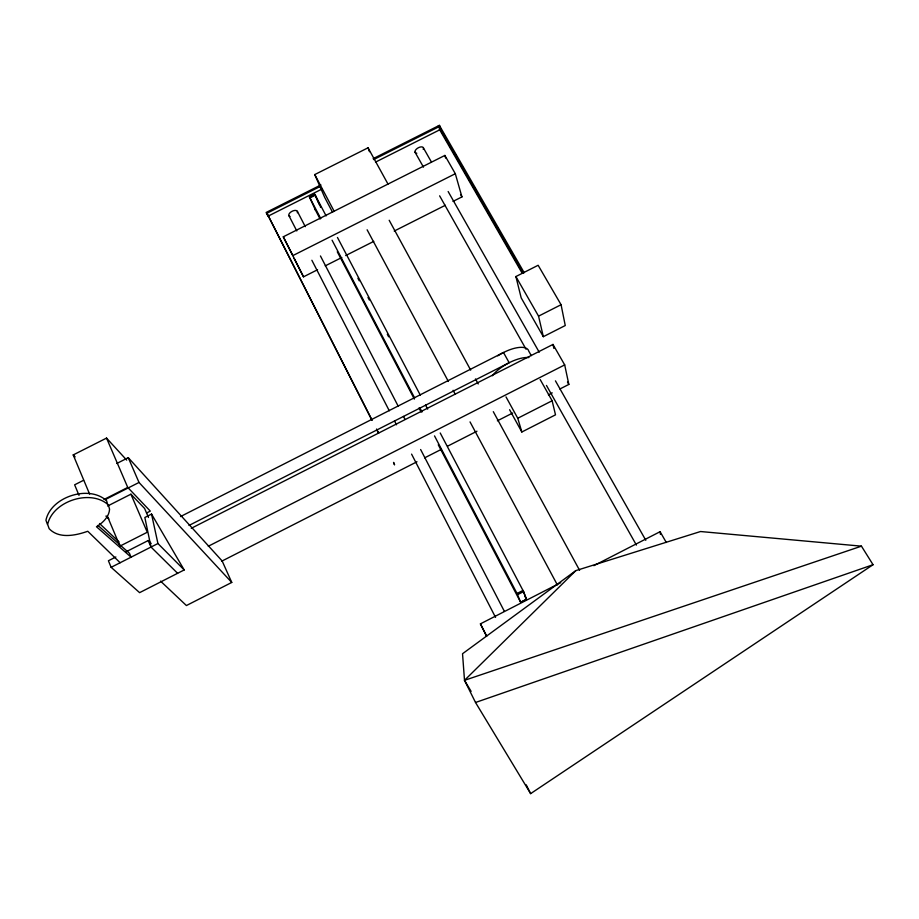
<?xml version="1.0" encoding="UTF-8"?>
<svg xmlns="http://www.w3.org/2000/svg" width="919" height="919" viewBox="0 0 919 919"><rect width="100%" height="100%" fill="white"/><g stroke="black" fill="none" stroke-linecap="round" stroke-linejoin="round"><path stroke-width="1.38" d="M471.125 691.375L464.509 680.336L575.857 570.607L700.531 531.527L861.448 546.162L873.05 564.714L530.631 793.637L475.525 702.484L464.509 680.336L462.533 653.731L575.857 570.607M440.224 432.998L523.577 591.583L517.627 594.639L434.526 435.905M520.648 602.232L526.507 599.234M438.26 444.785L520.694 602.359L526.553 599.349L523.577 591.583M486.484 636.051L480.419 623.863L560.705 582.68M593.835 565.679L660.106 531.687L666.275 542.474M552.124 400.753L555.501 414.837L521.831 431.999L517.765 418.26L552.124 400.753L540.165 379.513M116.77 463.486L128.258 457.673L222.157 560.969L231.76 582.439L186.419 605.541L160.561 581.13M146.558 512.997L150.302 511.102L127.752 487.438L106.535 438.087L73.21 454.928L89.614 494.112M543.324 336.676L538.557 316.147L561.072 304.717L538.143 265.269L515.892 276.55L521.176 297.848L543.324 336.676L565.254 325.533L561.072 304.717M115.874 556.971L108.408 560.762L111.13 567.31L139.608 592.652L184.191 569.952L151.543 514.077L144.846 517.489L151.015 547.046L177.608 573.307M119.964 546.116L147.281 532.239L130.912 494.192L107.569 506.036M180.503 516.57L503.486 352.505L509.172 362.729L189.015 525.438M125.823 551.917L148.212 540.533L151.175 543.485M111.13 567.31L157.93 543.531L184.191 569.952M191.267 528.299L552.985 344.43L564.691 364.9L568.838 384.429L559.901 388.978M208.303 546.242L564.691 364.9M221.743 561.176L416.985 461.763M424.635 457.857L441.223 449.414M447.61 446.163L476.961 431.218M497.374 420.822L512.687 413.022M548.413 394.825L552.239 392.873M83.572 480.292L74.634 484.818L79.011 495.352M103.985 499.488L127.752 487.438M105.111 499.649L139.01 482.464L231.76 582.439M315.424 210.072L309.439 196.976L314.769 194.3L326.119 215.885M309.577 197.263L314.895 194.587M309.921 197.884L315.251 195.207L319.054 203.754M317.572 269.738L303.511 276.826L283.282 236.803L444.865 155.437L455.319 173.714L461.935 196.907L452.987 201.41M455.319 173.714L292.851 255.597L283.282 236.803M325.234 265.867L341.845 257.492M345.67 255.562L373.78 241.375M394.228 231.06L445.324 205.282M332.575 212.312L324.706 197.424L314.757 174.576L368.048 147.798L387.99 184.076M320.892 184.937L266.119 212.484L268.003 216.195L321.753 189.165M373.125 158.677L439.362 125.363L524.198 272.713M266.602 213.426L320.122 186.511M373.631 159.596L439.891 126.271L440.465 128.292M375.503 162.123L440.764 129.303M475.525 702.484L873.05 564.714M464.509 680.336L861.448 546.162M97.908 525.404L129.418 553.249L131.084 557.178L96.461 526.736C102.71 522.808 109.039 517.064 109.568 509.241L108.408 504.99C90.82 488.667 52.601 501.085 47.65 524.473L49.155 528.689C59.046 539.143 75.703 535.513 87.764 531.262L120.136 562.738M99.505 523.508L119.171 542.061M105.903 516.076L108.879 518.948M73.21 454.928L75.151 456.892M130.912 494.192L144.593 508.46L148.487 517.466M106.535 438.087L126.696 460.12M442.384 132.118L447.392 140.825M454.549 153.255L456.697 156.988M461.706 165.696L463.13 168.188M474.583 188.085L476.019 190.566M496.765 226.637L498.914 230.359M503.21 237.826L505.358 241.559M510.367 250.255L511.803 252.748M513.227 255.229L514.663 257.722M438.317 125.892L523.106 273.265M439.19 128.913L522.153 273.196M515.892 276.55L538.557 316.147M460.568 194.506L461.935 196.907M567.482 382.074L568.838 384.429M423.441 147.948L431.206 161.641M448.15 191.531L539.212 352.207M555.444 380.857L645.804 540.28M531.274 355.607L528.747 351.127A25.192 10.04 -29 0 0 497.719 355.837M415.032 152.175L423.464 167.143M439.627 195.839L526.07 349.254M546.449 385.429L636.407 545.093M506.001 396.893L517.765 418.26M509.597 409.725L521.831 431.999M389.185 220.273L470.689 370.116M475.479 378.927L478.225 383.958M493.296 411.666L579.59 570.308M367.118 229.796L448.369 381.454M453.113 390.299L455.135 394.09M470.034 421.901L557.373 584.932M314.757 174.576L334.125 211.209M337.457 237.47L420.305 395.147M425.543 405.061L427.645 409.104M320.214 206.522L320.685 207.418M357.916 278.273L359.249 280.812M367.991 297.48L369.323 300.008M387.313 334.263L388.645 336.791M525.174 596.695L526.553 599.349M309.439 196.976L320.754 218.584M332.069 240.192L414.664 398.007M419.891 407.944L421.982 411.988M314.953 209.164L320.076 218.952M337.273 251.783L414.343 399.076M418.995 407.967L421.051 411.919M297.377 211.381L305.28 226.66M320.444 255.953L398.214 406.221M403.487 416.41L404.808 418.961M420.626 449.517L504.324 611.25M288.922 215.632L296.791 230.933M311.874 260.272L389.277 410.759M394.527 420.959L396.491 424.796M411.586 454.124L495.536 617.373M480.419 623.863L486.702 636.201M294.126 258.388L303.511 276.826M371.977 420.006L266.947 213.254L372 420.362M376.675 429.242L378.628 433.079M376.537 429.311L378.49 433.148M526.219 784.815L530.631 793.637M314.769 194.3L319.663 205.293M128.258 457.673L139.01 482.464M148.212 540.533L151.015 547.046M107.201 515.812L119.401 544.795M520.694 602.359L517.029 593.49L522.968 590.446L525.955 598.223M368.048 147.798L369.484 151.704M47.455 524.473L45.95 520.246C50.809 496.8 89.132 484.416 106.65 500.844L107.534 504.037M444.865 155.437L445.623 158.057M439.362 125.363L440.235 128.384M552.985 344.43L553.87 348.427M151.543 514.077L157.93 543.531M660.106 531.687L660.393 534.33M492.331 375.756A25.272 9.925 -29 0 1 528.907 357.56M416.801 153.232A4.733 2.447 -30.1 0 1 415.526 150.153A4.733 2.447 -30.1 0 1 421.04 146.891A4.733 2.447 -30.1 0 1 423.245 149.418M290.025 216.459A4.733 2.458 -27.1 0 1 289.611 213.174A4.733 2.458 -27.1 0 1 295.045 210.428A4.733 2.458 -27.1 0 1 297.331 212.771M393.562 462.475L394.515 464.692L393.562 462.475"/></g></svg>
